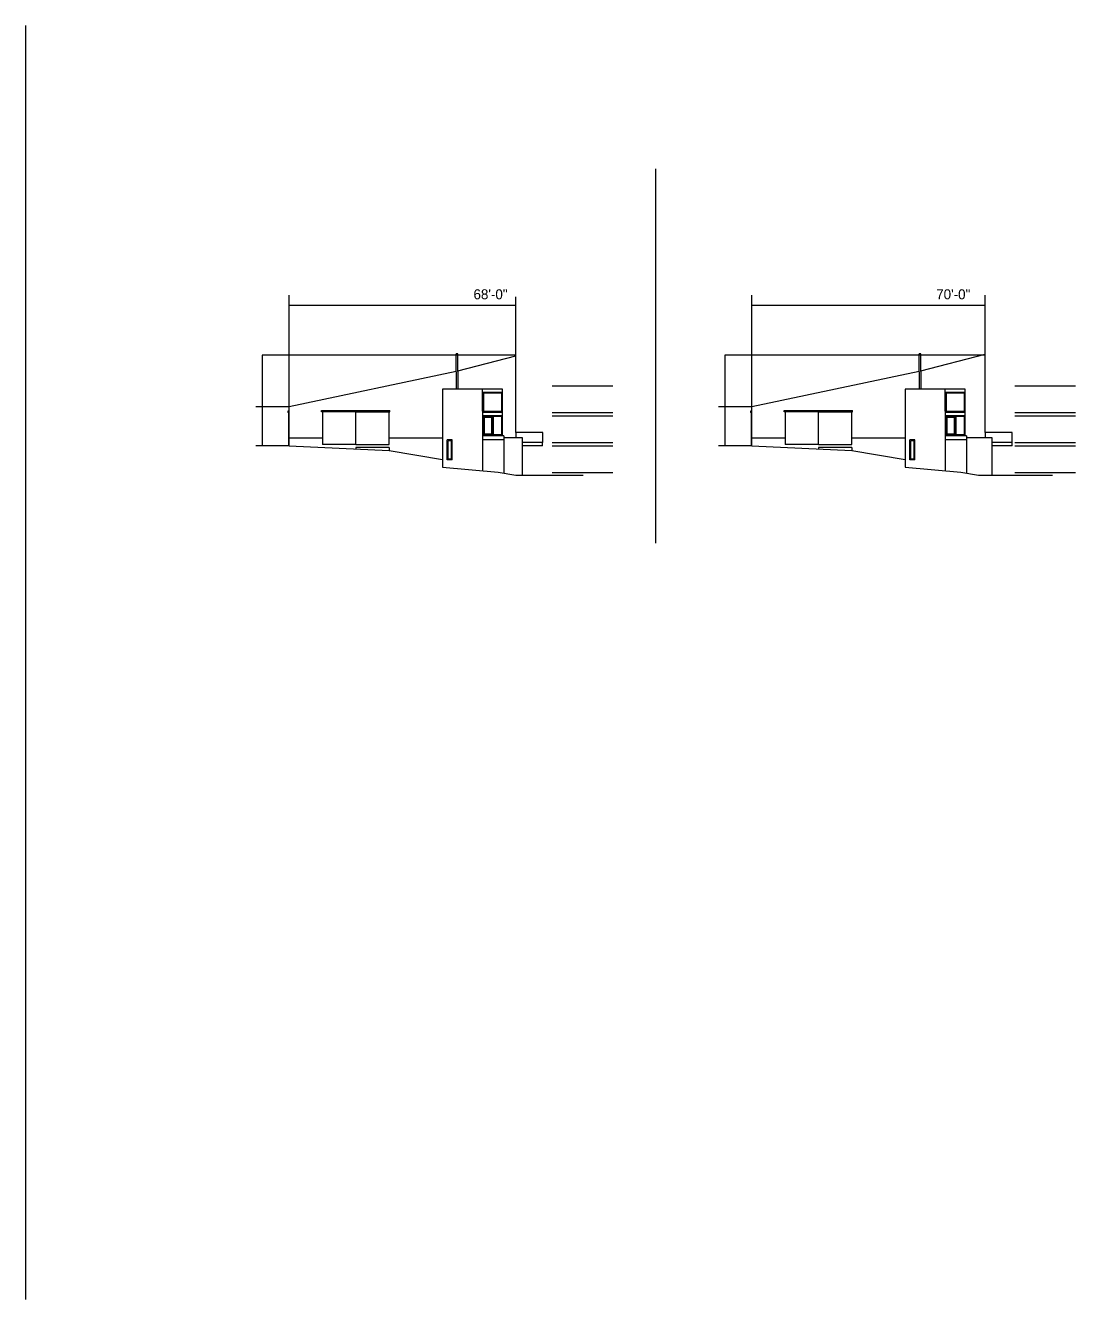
# Model space of a CAD drawing. Header units: inches. Extents: x -22610 to 5972, y 141 to 7454.
# Drawn here: x -18666 to -14889, y 710 to 5293 of the extents above; entities that cross this region are included whole.
import ezdxf

# ---------------------------------------------------------------- set-up
doc = ezdxf.new("R2010")
doc.units = ezdxf.units.IN
doc.header["$LTSCALE"] = 0.5
doc.header["$MEASUREMENT"] = 0
for name, color, linetype in [('A-Elev-North', 7, 'Continuous'), ('A-Elev-South', 7, 'Continuous'), ('construction', 160, 'Continuous')]:
    doc.layers.add(name, color=color, linetype=linetype)

msp = doc.modelspace()

# ---------------------------------------------------------------- linework, layer by layer
at = {"layer": 'A-Elev-North'}
for p, q in [((-17110.5, 4051.3), (-16902, 4104.8, 4616.3)), ((-15446.2, 4051.3), (-15213.7, 4110.9, 5147.6)), ((-17718, 3922.2), (-17116.5, 4050)), ((-16053.7, 3922.2), (-15452.2, 4050))]:
    msp.add_line(p, q, dxfattribs=at)
at = {"layer": 'A-Elev-North', "color": 252}
for p, q in [((-16990.5, 3883.2, 1562.9), (-16990.5, 3823.3, 17155.8)), ((-16987.5, 3886.2, 783.1), (-16987.5, 3820.3, 17935.6)), ((-16984.5, 3886.2, 783.1), (-16984.5, 3820.3, 17935.6)), ((-15326.2, 3883.2, 1562.9), (-15326.2, 3823.3, 17155.8)), ((-15323.2, 3886.2, 783.1), (-15323.2, 3820.3, 17935.6)), ((-15320.2, 3886.2, 783.1), (-15320.2, 3820.3, 17935.6))]:
    msp.add_line(p, q, dxfattribs=at)
at = {"layer": 'A-Elev-North', "color": 253}
for p, q in [((-16946, 3817.3), (-16946, 3802.3)), ((-15281.7, 3817.3), (-15281.7, 3802.3)), ((-16946, 3802.3), (-16946, 3684)), ((-15281.7, 3802.3), (-15281.7, 3684))]:
    msp.add_line(p, q, dxfattribs=at)
at = {"layer": 'A-Elev-South', "color": 7}
for p, q in [((-18666.1, 5293.3, -5147.6), (-18666.1, 710, -5147.6)), ((-17110.5, 4112.1), (-17116.5, 4112.1)), ((-17116.5, 4047.3), (-17116.5, 4112.1)), ((-17110.5, 4048.6), (-17110.5, 4112.1)), ((-16902, 3829.3), (-16902, 4104.8)), ((-15452.2, 4047.3), (-15452.2, 4112.1)), ((-15446.2, 4112.1), (-15452.2, 4112.1)), ((-15446.2, 4048.6), (-15446.2, 4112.1)), ((-15213.7, 3829.3), (-15213.7, 4110.9)), ((-16805, 3829.3, 10295.1), (-16902, 3829.3, 10295.1)), ((-16805, 3793.3, 10295.1), (-16805, 3829.3, 10295.1)), ((-15116.7, 3829.3, 10295.1), (-15213.7, 3829.3, 10295.1)), ((-15116.7, 3793.3, 10295.1), (-15116.7, 3829.3, 10295.1)), ((-17718, 3781.2), (-17358, 3764.3)), ((-17358, 3764.3), (-17166, 3731.9, -6843)), ((-16878, 3675.3, 10295.1), (-16878, 3781.3, 10295.1)), ((-16806, 3781.3, 10295.1), (-16878, 3781.3, 10295.1)), ((-16806, 3781.3, 15442.7), (-16806, 3793.3, 10295.1)), ((-16053.7, 3781.2), (-15693.7, 3764.3)), ((-15693.7, 3764.3), (-15501.7, 3731.9, -6843)), ((-15189.7, 3675.3, 10295.1), (-15189.7, 3781.3, 10295.1)), ((-15117.7, 3781.3, 10295.1), (-15189.7, 3781.3, 10295.1)), ((-15117.7, 3781.3, 15442.7), (-15117.7, 3793.3, 10295.1)), ((-17166, 3704.9), (-16965.8, 3685.9, -7156.3)), ((-16965.8, 3685.9, -7156.3), (-16902, 3675.3, 5147.6)), ((-16902, 3675.3, 5147.6), (-16816.3, 3675.3, 5147.6)), ((-16816.3, 3675.3, 5147.6), (-16659.8, 3675.3)), ((-15501.7, 3704.9), (-15301.5, 3685.9, -7156.3)), ((-15301.5, 3685.9, -7156.3), (-15237.7, 3675.3, 5147.6)), ((-15237.7, 3675.3, 5147.6), (-15128, 3675.3, 5147.6)), ((-15128, 3675.3, 5147.6), (-14971.5, 3675.3))]:
    msp.add_line(p, q, dxfattribs=at)
at = {"layer": 'A-Elev-South'}
for p, q in [((-16399.7, 4777.9), (-16399.7, 3430.5)), ((-17718, 3781.3, 5147.6), (-17718, 3921.3, 5147.6)), ((-17478, 3786.3), (-17478, 3903.2)), ((-17478, 3903.2), (-17358, 3903.2)), ((-17358, 3786.3), (-17358, 3903.2)), ((-16053.7, 3781.3, 5147.6), (-16053.7, 3921.3, 5147.6)), ((-16053.7, 3781.3, 5147.6), (-16053.7, 3921.3, 5147.6)), ((-15813.7, 3786.3), (-15813.7, 3903.2)), ((-15813.7, 3903.2), (-15693.7, 3903.2)), ((-15693.7, 3786.3), (-15693.7, 3903.2)), ((-17478, 3786.3, -5147.6), (-17358, 3786.3, -5147.6)), ((-15813.7, 3786.3, -5147.6), (-15693.7, 3786.3, -5147.6))]:
    msp.add_line(p, q, dxfattribs=at)
at = {"layer": 'A-Elev-South', "color": 253}
for p, q in [((-17116.5, 4047.3), (-17116.5, 3985.3, -55275.7)), ((-17110.5, 4048.6), (-17110.5, 3985.3, -55196.8)), ((-15452.2, 4047.3), (-15452.2, 3985.3, -55275.7)), ((-15446.2, 4048.6), (-15446.2, 3985.3, -55196.8)), ((-17166, 3985.3), (-17166, 3704.9)), ((-17022, 3985.3), (-17166, 3985.3)), ((-16950, 3985.3), (-17022, 3985.3)), ((-16950, 3906.3, -31308.8), (-16950, 3985.3)), ((-15501.7, 3985.3), (-15501.7, 3704.9)), ((-15357.7, 3985.3), (-15501.7, 3985.3)), ((-15285.7, 3985.3), (-15357.7, 3985.3)), ((-15285.7, 3906.3, -31308.8), (-15285.7, 3985.3)), ((-17601, 3903.2), (-17601, 3908.2)), ((-17356, 3906.2), (-17601, 3906.2)), ((-17598, 3903.2), (-17601, 3903.2)), ((-17598, 3903.2), (-17598, 3786.3, -5147.6)), ((-17478, 3903.2), (-17598, 3903.2)), ((-17358, 3903.2), (-17356, 3903.2)), ((-17356, 3906.2), (-17356, 3908.2)), ((-17356, 3903.2), (-17356, 3906.2)), ((-16950, 3901.3), (-17022, 3901.3)), ((-16950, 3817.3, -18974), (-16950, 3906.3, -31308.8)), ((-15936.7, 3903.2), (-15936.7, 3908.2)), ((-15691.7, 3906.2), (-15936.7, 3906.2)), ((-15933.7, 3903.2), (-15936.7, 3903.2)), ((-15933.7, 3903.2), (-15933.7, 3786.3, -5147.6)), ((-15813.7, 3903.2), (-15933.7, 3903.2)), ((-15693.7, 3903.2), (-15691.7, 3903.2)), ((-15691.7, 3906.2), (-15691.7, 3908.2)), ((-15691.7, 3903.2), (-15691.7, 3906.2)), ((-15285.7, 3901.3), (-15357.7, 3901.3)), ((-15285.7, 3817.3, -18974), (-15285.7, 3906.3, -31308.8)), ((-16950, 3889.3), (-17022, 3889.3)), ((-15285.7, 3889.3), (-15357.7, 3889.3)), ((-17718, 3810.3, -5147.6), (-17598, 3810.3, -5147.6)), ((-17358, 3810.3, -5147.6), (-17166, 3810.3, -5147.6)), ((-16946, 3817.3, 18715.4), (-17022, 3817.3, 18715.4)), ((-16902, 3829.3, 5147.6), (-16902, 3810.3)), ((-16878, 3781.3, 10295.1), (-16878, 3810.3, 5147.6)), ((-16053.7, 3810.3, -5147.6), (-15933.7, 3810.3, -5147.6)), ((-15693.7, 3810.3, -5147.6), (-15501.7, 3810.3, -5147.6)), ((-15281.7, 3817.3, 18715.4), (-15357.7, 3817.3, 18715.4)), ((-15213.7, 3829.3, 5147.6), (-15213.7, 3810.3)), ((-15189.7, 3781.3, 10295.1), (-15189.7, 3810.3, 5147.6)), ((-17478, 3786.3), (-17598, 3786.3, -5147.6)), ((-17358, 3775.3), (-17478, 3775.3)), ((-17478, 3775.3), (-17478, 3769.9)), ((-17358, 3775.3), (-17358, 3764.3)), ((-16805, 3793.3, 10295.1), (-16878, 3793.3, 10295.1)), ((-15813.7, 3786.3), (-15933.7, 3786.3, -5147.6)), ((-15813.7, 3775.3), (-15813.7, 3769.9)), ((-15693.7, 3775.3), (-15813.7, 3775.3)), ((-15693.7, 3775.3), (-15693.7, 3764.3)), ((-15116.7, 3793.3, 10295.1), (-15189.7, 3793.3, 10295.1))]:
    msp.add_line(p, q, dxfattribs=at)
at = {"layer": 'A-Elev-South', "color": 2, "ltscale": 0.1}
for p, q in [((-16772.1, 3997.3, -10295.1), (-16553.6, 3997.3, -15442.7)), ((-16772.1, 3997.3, -10295.1), (-16553.6, 3997.3, -15442.7)), ((-16772.1, 3997.3, -10295.1), (-16553.6, 3997.3, -15442.7)), ((-15107.8, 3997.3, -10295.1), (-14889.3, 3997.3, -15442.7)), ((-15107.8, 3997.3, -10295.1), (-14889.3, 3997.3, -15442.7)), ((-15107.8, 3997.3, -10295.1), (-14889.3, 3997.3, -15442.7)), ((-16772.1, 3901.3, -10295.1), (-16553.6, 3901.3, -15442.7)), ((-15107.8, 3901.3, -10295.1), (-14889.3, 3901.3, -15442.7)), ((-16772.1, 3889.3, -10295.1), (-16553.6, 3889.3, -15442.7)), ((-15107.8, 3889.3, -10295.1), (-14889.3, 3889.3, -15442.7)), ((-16772.1, 3793.3, -10295.1), (-16553.6, 3793.3, -15442.7)), ((-16772.1, 3781.3, -10295.1), (-16553.6, 3781.3, -15442.7)), ((-15107.8, 3793.3, -10295.1), (-14889.3, 3793.3, -15442.7)), ((-15107.8, 3781.3, -10295.1), (-14889.3, 3781.3, -15442.7)), ((-16772.1, 3685.3, -10295.1), (-16553.6, 3685.3, -15442.7)), ((-15107.8, 3685.3, -10295.1), (-14889.3, 3685.3, -15442.7))]:
    msp.add_line(p, q, dxfattribs=at)
at = {"layer": 'A-Elev-South', "color": 252}
for p, q in [((-17022, 3906.3, -31308.8), (-17022, 3985.3)), ((-16950, 3973.3), (-17022, 3973.3)), ((-17019, 3970.3, 59791), (-17019, 3904.3, 1186.8)), ((-16953, 3970.3, 60978.9), (-17019, 3970.3, 60978.9)), ((-16953, 3904.3, 1186.8), (-16953, 3970.3, 59791)), ((-15357.7, 3906.3, -31308.8), (-15357.7, 3985.3)), ((-15285.7, 3973.3), (-15357.7, 3973.3)), ((-15354.7, 3970.3, 59791), (-15354.7, 3904.3, 1186.8)), ((-15288.7, 3970.3, 60978.9), (-15354.7, 3970.3, 60978.9)), ((-15288.7, 3904.3, 1186.8), (-15288.7, 3970.3, 59791)), ((-17718, 3906.3), (-17723, 3906.3)), ((-17723, 3906.3), (-17723, 3901.3)), ((-17720, 3901.3), (-17723, 3901.3)), ((-17720, 3901.3, 5147.6), (-17720, 3781.3)), ((-17022, 3906.3, -31308.8), (-17022, 3691.3)), ((-16953, 3904.3, -31308.8), (-17019, 3904.3, -31308.8)), ((-16058.7, 3906.3), (-16058.7, 3901.3)), ((-16053.7, 3906.3), (-16058.7, 3906.3)), ((-16058.7, 3906.3), (-16058.7, 3901.3)), ((-16053.7, 3906.3), (-16058.7, 3906.3)), ((-16055.7, 3901.3), (-16058.7, 3901.3)), ((-16055.7, 3901.3), (-16058.7, 3901.3)), ((-16055.7, 3901.3, 5147.6), (-16055.7, 3781.3)), ((-16055.7, 3901.3, 5147.6), (-16055.7, 3781.3)), ((-15357.7, 3906.3, -31308.8), (-15357.7, 3691.3)), ((-15288.7, 3904.3, -31308.8), (-15354.7, 3904.3, -31308.8)), ((-16987.5, 3886.2, -31278.8), (-17019, 3886.2, -31278.8)), ((-17019, 3886.2, 30), (-17019, 3820.3, -12593.4)), ((-16990.5, 3883.2, -31278.8), (-17016, 3883.2, -31278.8)), ((-17016, 3883.2, -543.9), (-17016, 3823.3, -12019.5)), ((-16953, 3886.2, -31278.8), (-16984.5, 3886.2, -31278.8)), ((-16953, 3820.3, -12593.4), (-16953, 3886.2, 30)), ((-15323.2, 3886.2, -31278.8), (-15354.7, 3886.2, -31278.8)), ((-15354.7, 3886.2, 30), (-15354.7, 3820.3, -12593.4)), ((-15326.2, 3883.2, -31278.8), (-15351.7, 3883.2, -31278.8)), ((-15351.7, 3883.2, -543.9), (-15351.7, 3823.3, -12019.5)), ((-15288.7, 3886.2, -31278.8), (-15320.2, 3886.2, -31278.8)), ((-15288.7, 3820.3, -12593.4), (-15288.7, 3886.2, 30)), ((-16987.5, 3820.3, -15442.7), (-17019, 3820.3, -15442.7)), ((-16990.5, 3823.3, -15442.7), (-17016, 3823.3, -15442.7)), ((-16953, 3820.3, -15442.7), (-16984.5, 3820.3, -15442.7)), ((-16878, 3810.3, 3804.7), (-16946, 3810.3)), ((-15323.2, 3820.3, -15442.7), (-15354.7, 3820.3, -15442.7)), ((-15326.2, 3823.3, -15442.7), (-15351.7, 3823.3, -15442.7)), ((-15288.7, 3820.3, -15442.7), (-15320.2, 3820.3, -15442.7)), ((-15189.7, 3810.3, 5147.6), (-15281.7, 3810.3)), ((-17149, 3730.3, 18715.4), (-17149, 3802.3)), ((-17131, 3802.3, -606.2), (-17149, 3802.3, -606.2)), ((-17146, 3733.3, 18715.4), (-17146, 3799.3, -606.2)), ((-17134, 3799.3, -606.2), (-17146, 3799.3, -606.2)), ((-17134, 3733.3, 15793.3), (-17134, 3799.3, -2098.3)), ((-17131, 3730.3, 18715.4), (-17131, 3802.3)), ((-16946, 3802.3), (-17022, 3802.3)), ((-15484.7, 3730.3, 18715.4), (-15484.7, 3802.3)), ((-15466.7, 3802.3, -606.2), (-15484.7, 3802.3, -606.2)), ((-15481.7, 3733.3, 18715.4), (-15481.7, 3799.3, -606.2)), ((-15469.7, 3799.3, -606.2), (-15481.7, 3799.3, -606.2)), ((-15469.7, 3733.3, 15793.3), (-15469.7, 3799.3, -2098.3)), ((-15466.7, 3730.3, 18715.4), (-15466.7, 3802.3)), ((-15281.7, 3802.3), (-15357.7, 3802.3)), ((-17131, 3730.3, 18715.4), (-17149, 3730.3, 18715.4)), ((-17134, 3733.3, 18715.4), (-17146, 3733.3, 18715.4)), ((-15466.7, 3730.3, 18715.4), (-15484.7, 3730.3, 18715.4)), ((-15469.7, 3733.3, 18715.4), (-15481.7, 3733.3, 18715.4))]:
    msp.add_line(p, q, dxfattribs=at)
at = {"layer": 'A-Elev-South', "color": 251}
for p, q in [((-17601, 3908.2), (-17356, 3908.2)), ((-15936.7, 3908.2), (-15691.7, 3908.2))]:
    msp.add_line(p, q, dxfattribs=at)
at = {"layer": 'construction'}
for p, q in [((-17718, 3976.2), (-17718, 4323)), ((-16902, 4104.8, 4616.3), (-16902, 4316.9, 4616.3)), ((-16053.7, 3976.2), (-16053.7, 4323)), ((-16053.7, 3976.2), (-16053.7, 4323)), ((-15213.7, 4110.9), (-15213.7, 4323)), ((-17718, 4287.2), (-16902, 4287.2, -4730.2)), ((-16053.7, 4287.2), (-15213.7, 4287.2, -4869.3)), ((-17814.8, 4107.4, -9.6), (-17814.8, 3781.3, 5147.6)), ((-16902, 4107.4, -131.9), (-17814.8, 4107.4, -5147.6)), ((-16150.5, 4107.4, -9.6), (-16150.5, 3781.3, 5147.6)), ((-15213.7, 4107.4), (-16150.5, 4107.4, -5147.6)), ((-16150.5, 4107.4, -9.6), (-16150.5, 3781.3, 5147.6)), ((-17718, 3922.2), (-17718, 4001.4)), ((-16053.7, 3922.2), (-16053.7, 4001.4)), ((-16053.7, 3922.2), (-16053.7, 4001.4)), ((-17718, 3921.3, 5147.6), (-17837.7, 3921.3, 5147.6)), ((-16053.7, 3921.3, 5147.6), (-16173.4, 3921.3, 5147.6)), ((-16053.7, 3921.3, 5147.6), (-16173.4, 3921.3, 5147.6)), ((-17718, 3781.3, 5147.6), (-17837.7, 3781.3, 5147.6)), ((-16053.7, 3781.3, 5147.6), (-16173.4, 3781.3, 5147.6)), ((-16053.7, 3781.3, 5147.6), (-16173.4, 3781.3, 5147.6))]:
    msp.add_line(p, q, dxfattribs=at)

# ---------------------------------------------------------------- texts
for s, p in [('68\'-0"', (-17054.7, 4308.2)), ('70\'-0"', (-15390.4, 4308.2))]:
    msp.add_text(s, height=36, dxfattribs=at).set_placement(p)

doc.saveas('drawing.dxf')
